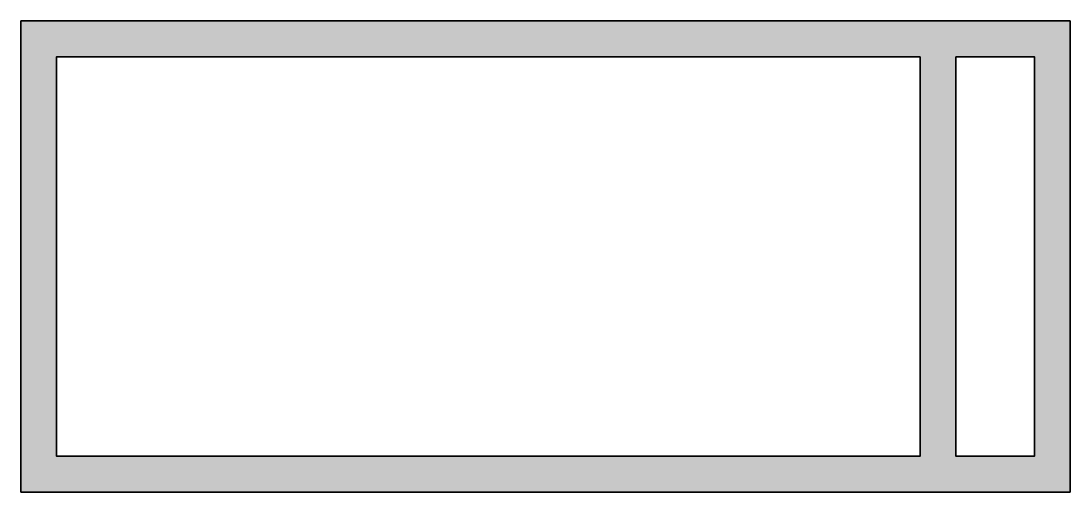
# Model space of a CAD drawing. Header units: millimetres. Extents: x 184650 to 192000, y 13400 to 16700.
import ezdxf

# ---------------------------------------------------------------- set-up
doc = ezdxf.new("R2010")
doc.units = ezdxf.units.MM
doc.header["$MEASUREMENT"] = 0
doc.layers.add('NDC_S_HATCH COLUMN AND WALL', color=251, linetype='Continuous', lineweight=13)
doc.layers.add('NDC_S_WALL', color=6, linetype='Continuous', lineweight=35)

msp = doc.modelspace()

# ---------------------------------------------------------------- hatches: boundary and pattern name
at = {"layer": 'NDC_S_HATCH COLUMN AND WALL'}
h = msp.add_hatch(color=256, dxfattribs=at)
h.dxf.hatch_style = 1
h.paths.add_polyline_path([(192000, 16700), (184650, 16700), (184650, 13400), (192000, 13400)])
h.paths.add_polyline_path([(191200, 13650), (191200, 16450), (191750, 16450), (191750, 13650)], flags=16)
h.paths.add_polyline_path([(190950, 13650), (184900, 13650), (184900, 16450), (190950, 16450)], flags=16)

# ---------------------------------------------------------------- linework, layer by layer
at = {"layer": 'NDC_S_WALL'}
for points in [[(192000, 16700), (184650, 16700), (184650, 13400), (192000, 13400)], [(190950, 16450), (190950, 13650), (184900, 13650), (184900, 16450)], [(191200, 16450), (191750, 16450), (191750, 13650), (191200, 13650)]]:
    msp.add_lwpolyline(points, close=True, dxfattribs=at)

doc.saveas('drawing.dxf')
